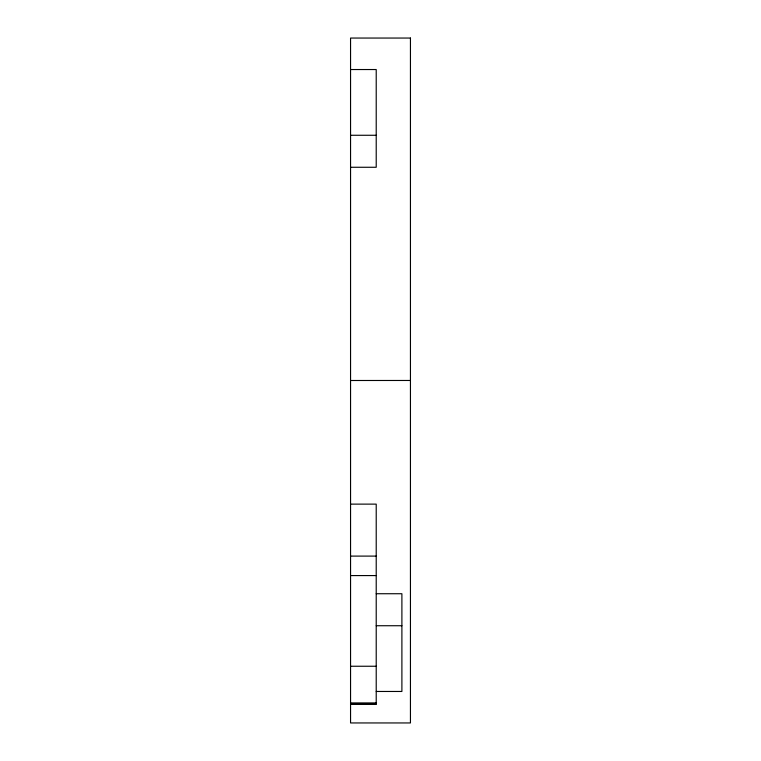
<?xml version="1.0" encoding="UTF-8"?>
<svg xmlns="http://www.w3.org/2000/svg" width="761" height="761" viewBox="0 0 761 761"><rect width="100%" height="100%" fill="white"/><g stroke="black" fill="none" stroke-linecap="round" stroke-linejoin="round"><path stroke-width="1.14" d="M350.555 380.5L410.445 380.471M350.555 69.536L376.219 69.536L376.219 167.268L350.555 167.268M350.555 135.268L376.219 135.268M350.555 504.124L376.219 504.124L376.219 704.296L350.555 704.296M350.555 556.101L376.219 556.101M350.555 575.573L376.219 575.573M376.219 593.732L401.894 593.732L401.894 691.464L376.219 691.464M376.219 625.732L401.894 625.732M350.555 666.246L376.219 666.246M350.555 702.926L376.219 702.926M350.555 703.877L376.219 703.973M410.445 38.05L350.555 38.05L350.555 722.95L410.445 722.95L410.445 38.05"/></g></svg>
